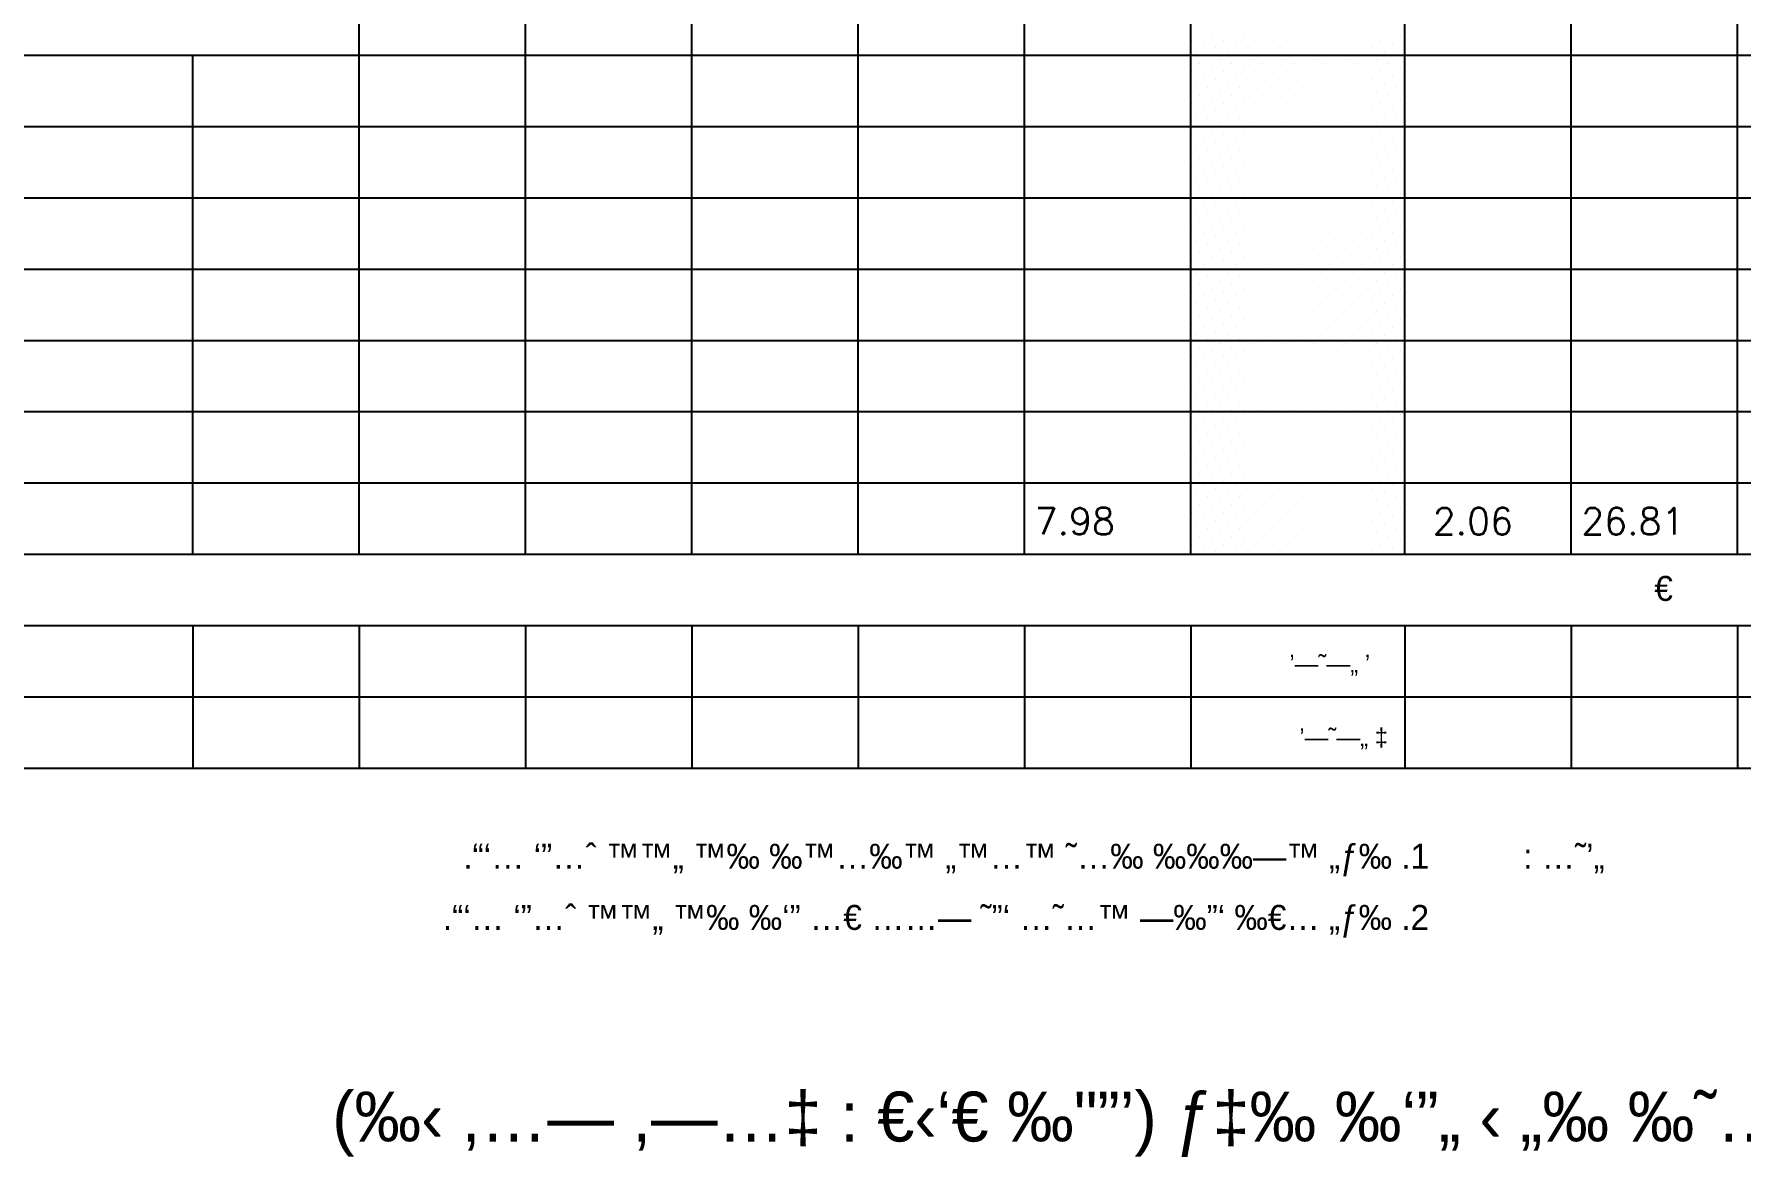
# Model space of a CAD drawing. Extents: x 148861 to 149208, y 169271 to 169495.
# Drawn here: x 149176.98 to 149185.35, y 169483.69 to 169489.2 of the extents above; entities that cross this region are included whole.
import ezdxf
from ezdxf.enums import TextEntityAlignment as Align

# ---------------------------------------------------------------- set-up
doc = ezdxf.new("R2010")
doc.units = 0
doc.header["$LTSCALE"] = 0.1
doc.header["$MEASUREMENT"] = 0
doc.linetypes.add('DASHED', pattern=[17.5, 12.5, -5])
doc.linetypes.add('DOT', pattern=[2, 0, -2])
doc.layers.get('0').update_dxf_attribs({"linetype": 'CONTINUOUS'})
doc.layers.add('TEXT', color=3, linetype='CONTINUOUS')
doc.layers.add('TOFIES-01', color=7, linetype='CONTINUOUS')
doc.styles.add('S', font='romans.shx')
doc.styles.add('TOFIES-01', font='heb.shx', dxfattribs={"height": 20})

# ---------------------------------------------------------------- blocks, each defined once
blk = doc.blocks.new('*X67')
at = {"color": 0}
for p, q in [((2015.25, 1299.31), (2015.25, 1299.31)), ((2018.57, 1298.2), (2018.57, 1298.2)), ((2020.78, 1300.41), (2020.78, 1300.41)), ((2024.09, 1299.31), (2024.09, 1299.31)), ((2027.41, 1298.2), (2027.41, 1298.2)), ((2029.62, 1300.41), (2029.62, 1300.41)), ((2032.93, 1299.31), (2032.93, 1299.31)), ((2036.25, 1298.2), (2036.25, 1298.2)), ((2038.46, 1300.41), (2038.46, 1300.41)), ((2041.77, 1299.31), (2041.77, 1299.31)), ((2045.09, 1298.2), (2045.09, 1298.2)), ((2047.3, 1300.41), (2047.3, 1300.41)), ((2050.61, 1299.31), (2050.61, 1299.31)), ((2053.92, 1298.2), (2053.92, 1298.2)), ((2056.13, 1300.41), (2056.13, 1300.41)), ((2059.45, 1299.31), (2059.45, 1299.31)), ((2062.76, 1298.2), (2062.76, 1298.2)), ((2064.97, 1300.41), (2064.97, 1300.41)), ((2068.29, 1299.31), (2068.29, 1299.31)), ((2071.6, 1298.2), (2071.6, 1298.2)), ((2073.81, 1300.41), (2073.81, 1300.41)), ((2016.36, 1295.99), (2016.36, 1295.99)), ((2017.46, 1292.68), (2017.46, 1292.68)), ((2019.67, 1294.89), (2019.67, 1294.89)), ((2021.88, 1297.1), (2021.88, 1297.1)), ((2022.99, 1293.78), (2022.99, 1293.78)), ((2025.2, 1295.99), (2025.2, 1295.99)), ((2026.3, 1292.68), (2026.3, 1292.68)), ((2028.51, 1294.89), (2028.51, 1294.89)), ((2030.72, 1297.1), (2030.72, 1297.1)), ((2031.83, 1293.78), (2031.83, 1293.78)), ((2034.04, 1295.99), (2034.04, 1295.99)), ((2035.14, 1292.68), (2035.14, 1292.68)), ((2037.35, 1294.89), (2037.35, 1294.89)), ((2039.56, 1297.1), (2039.56, 1297.1)), ((2040.67, 1293.78), (2040.67, 1293.78)), ((2042.88, 1295.99), (2042.88, 1295.99)), ((2043.98, 1292.68), (2043.98, 1292.68)), ((2046.19, 1294.89), (2046.19, 1294.89)), ((2048.4, 1297.1), (2048.4, 1297.1)), ((2049.5, 1293.78), (2049.5, 1293.78)), ((2051.71, 1295.99), (2051.71, 1295.99)), ((2052.82, 1292.68), (2052.82, 1292.68)), ((2055.03, 1294.89), (2055.03, 1294.89)), ((2057.24, 1297.1), (2057.24, 1297.1)), ((2058.34, 1293.78), (2058.34, 1293.78)), ((2060.55, 1295.99), (2060.55, 1295.99)), ((2061.66, 1292.68), (2061.66, 1292.68)), ((2063.87, 1294.89), (2063.87, 1294.89)), ((2066.08, 1297.1), (2066.08, 1297.1)), ((2067.18, 1293.78), (2067.18, 1293.78)), ((2069.39, 1295.99), (2069.39, 1295.99)), ((2070.5, 1292.68), (2070.5, 1292.68)), ((2072.71, 1294.89), (2072.71, 1294.89)), ((2074.92, 1297.1), (2074.92, 1297.1)), ((2015.25, 1290.47), (2015.25, 1290.47)), ((2018.57, 1289.37), (2018.57, 1289.37)), ((2020.78, 1291.57), (2020.78, 1291.57)), ((2021.88, 1288.26), (2021.88, 1288.26)), ((2024.09, 1290.47), (2024.09, 1290.47)), ((2027.41, 1289.37), (2027.41, 1289.37)), ((2029.62, 1291.57), (2029.62, 1291.57)), ((2030.72, 1288.26), (2030.72, 1288.26)), ((2032.93, 1290.47), (2032.93, 1290.47)), ((2036.25, 1289.37), (2036.25, 1289.37)), ((2038.46, 1291.57), (2038.46, 1291.57)), ((2039.56, 1288.26), (2039.56, 1288.26)), ((2041.77, 1290.47), (2041.77, 1290.47)), ((2045.09, 1289.37), (2045.09, 1289.37)), ((2047.3, 1291.57), (2047.3, 1291.57)), ((2048.4, 1288.26), (2048.4, 1288.26)), ((2050.61, 1290.47), (2050.61, 1290.47)), ((2053.92, 1289.37), (2053.92, 1289.37)), ((2056.13, 1291.57), (2056.13, 1291.57)), ((2057.24, 1288.26), (2057.24, 1288.26)), ((2059.45, 1290.47), (2059.45, 1290.47)), ((2062.76, 1289.37), (2062.76, 1289.37)), ((2064.97, 1291.57), (2064.97, 1291.57)), ((2066.08, 1288.26), (2066.08, 1288.26)), ((2068.29, 1290.47), (2068.29, 1290.47)), ((2071.6, 1289.37), (2071.6, 1289.37)), ((2073.81, 1291.57), (2073.81, 1291.57)), ((2074.92, 1288.26), (2074.92, 1288.26)), ((2016.36, 1287.16), (2016.36, 1287.16)), ((2017.46, 1283.84), (2017.46, 1283.84)), ((2019.67, 1286.05), (2019.67, 1286.05)), ((2022.99, 1284.95), (2022.99, 1284.95)), ((2025.2, 1287.16), (2025.2, 1287.16)), ((2026.3, 1283.84), (2026.3, 1283.84)), ((2028.51, 1286.05), (2028.51, 1286.05)), ((2031.83, 1284.95), (2031.83, 1284.95)), ((2034.04, 1287.16), (2034.04, 1287.16)), ((2035.14, 1283.84), (2035.14, 1283.84)), ((2037.35, 1286.05), (2037.35, 1286.05)), ((2040.67, 1284.95), (2040.67, 1284.95)), ((2042.88, 1287.16), (2042.88, 1287.16)), ((2043.98, 1283.84), (2043.98, 1283.84)), ((2046.19, 1286.05), (2046.19, 1286.05)), ((2049.5, 1284.95), (2049.5, 1284.95)), ((2051.71, 1287.16), (2051.71, 1287.16)), ((2052.82, 1283.84), (2052.82, 1283.84)), ((2055.03, 1286.05), (2055.03, 1286.05)), ((2058.34, 1284.95), (2058.34, 1284.95)), ((2060.55, 1287.16), (2060.55, 1287.16)), ((2061.66, 1283.84), (2061.66, 1283.84)), ((2063.87, 1286.05), (2063.87, 1286.05)), ((2067.18, 1284.95), (2067.18, 1284.95)), ((2069.39, 1287.16), (2069.39, 1287.16)), ((2070.5, 1283.84), (2070.5, 1283.84)), ((2072.71, 1286.05), (2072.71, 1286.05)), ((2015.25, 1281.63), (2015.25, 1281.63)), ((2016.36, 1278.32), (2016.36, 1278.32)), ((2018.57, 1280.53), (2018.57, 1280.53)), ((2020.78, 1282.74), (2020.78, 1282.74)), ((2021.88, 1279.42), (2021.88, 1279.42)), ((2024.09, 1281.63), (2024.09, 1281.63)), ((2025.2, 1278.32), (2025.2, 1278.32)), ((2027.41, 1280.53), (2027.41, 1280.53)), ((2029.62, 1282.74), (2029.62, 1282.74)), ((2030.72, 1279.42), (2030.72, 1279.42)), ((2032.93, 1281.63), (2032.93, 1281.63)), ((2034.04, 1278.32), (2034.04, 1278.32)), ((2036.25, 1280.53), (2036.25, 1280.53)), ((2038.46, 1282.74), (2038.46, 1282.74)), ((2039.56, 1279.42), (2039.56, 1279.42)), ((2041.77, 1281.63), (2041.77, 1281.63)), ((2042.88, 1278.32), (2042.88, 1278.32)), ((2045.09, 1280.53), (2045.09, 1280.53)), ((2047.3, 1282.74), (2047.3, 1282.74)), ((2048.4, 1279.42), (2048.4, 1279.42)), ((2050.61, 1281.63), (2050.61, 1281.63)), ((2051.71, 1278.32), (2051.71, 1278.32)), ((2053.92, 1280.53), (2053.92, 1280.53)), ((2056.13, 1282.74), (2056.13, 1282.74)), ((2057.24, 1279.42), (2057.24, 1279.42)), ((2059.45, 1281.63), (2059.45, 1281.63)), ((2060.55, 1278.32), (2060.55, 1278.32)), ((2062.76, 1280.53), (2062.76, 1280.53)), ((2064.97, 1282.74), (2064.97, 1282.74)), ((2066.08, 1279.42), (2066.08, 1279.42)), ((2068.29, 1281.63), (2068.29, 1281.63)), ((2069.39, 1278.32), (2069.39, 1278.32)), ((2071.6, 1280.53), (2071.6, 1280.53)), ((2073.81, 1282.74), (2073.81, 1282.74)), ((2074.92, 1279.42), (2074.92, 1279.42)), ((2017.46, 1275), (2017.46, 1275)), ((2019.67, 1277.21), (2019.67, 1277.21)), ((2020.78, 1273.9), (2020.78, 1273.9)), ((2022.99, 1276.11), (2022.99, 1276.11)), ((2026.3, 1275), (2026.3, 1275)), ((2028.51, 1277.21), (2028.51, 1277.21)), ((2029.62, 1273.9), (2029.62, 1273.9)), ((2031.83, 1276.11), (2031.83, 1276.11)), ((2035.14, 1275), (2035.14, 1275)), ((2037.35, 1277.21), (2037.35, 1277.21)), ((2038.46, 1273.9), (2038.46, 1273.9)), ((2040.67, 1276.11), (2040.67, 1276.11)), ((2043.98, 1275), (2043.98, 1275)), ((2046.19, 1277.21), (2046.19, 1277.21)), ((2047.3, 1273.9), (2047.3, 1273.9)), ((2049.5, 1276.11), (2049.5, 1276.11)), ((2052.82, 1275), (2052.82, 1275)), ((2055.03, 1277.21), (2055.03, 1277.21)), ((2056.13, 1273.9), (2056.13, 1273.9)), ((2058.34, 1276.11), (2058.34, 1276.11)), ((2061.66, 1275), (2061.66, 1275)), ((2063.87, 1277.21), (2063.87, 1277.21)), ((2064.97, 1273.9), (2064.97, 1273.9)), ((2067.18, 1276.11), (2067.18, 1276.11)), ((2070.5, 1275), (2070.5, 1275)), ((2072.71, 1277.21), (2072.71, 1277.21)), ((2073.81, 1273.9), (2073.81, 1273.9)), ((2015.25, 1272.79), (2015.25, 1272.79)), ((2016.36, 1269.48), (2016.36, 1269.48)), ((2018.57, 1271.69), (2018.57, 1271.69)), ((2021.88, 1270.58), (2021.88, 1270.58)), ((2024.09, 1272.79), (2024.09, 1272.79)), ((2025.2, 1269.48), (2025.2, 1269.48)), ((2027.41, 1271.69), (2027.41, 1271.69)), ((2030.72, 1270.58), (2030.72, 1270.58)), ((2032.93, 1272.79), (2032.93, 1272.79)), ((2034.04, 1269.48), (2034.04, 1269.48)), ((2036.25, 1271.69), (2036.25, 1271.69)), ((2039.56, 1270.58), (2039.56, 1270.58)), ((2041.77, 1272.79), (2041.77, 1272.79)), ((2042.88, 1269.48), (2042.88, 1269.48)), ((2045.09, 1271.69), (2045.09, 1271.69)), ((2048.4, 1270.58), (2048.4, 1270.58)), ((2050.61, 1272.79), (2050.61, 1272.79)), ((2051.71, 1269.48), (2051.71, 1269.48)), ((2053.92, 1271.69), (2053.92, 1271.69)), ((2057.24, 1270.58), (2057.24, 1270.58)), ((2059.45, 1272.79), (2059.45, 1272.79)), ((2060.55, 1269.48), (2060.55, 1269.48)), ((2062.76, 1271.69), (2062.76, 1271.69)), ((2066.08, 1270.58), (2066.08, 1270.58)), ((2068.29, 1272.79), (2068.29, 1272.79)), ((2069.39, 1269.48), (2069.39, 1269.48)), ((2071.6, 1271.69), (2071.6, 1271.69)), ((2074.92, 1270.58), (2074.92, 1270.58)), ((2015.25, 1263.95), (2015.25, 1263.95)), ((2017.46, 1266.16), (2017.46, 1266.16)), ((2019.67, 1268.37), (2019.67, 1268.37)), ((2020.78, 1265.06), (2020.78, 1265.06)), ((2022.99, 1267.27), (2022.99, 1267.27)), ((2024.09, 1263.95), (2024.09, 1263.95)), ((2026.3, 1266.16), (2026.3, 1266.16)), ((2028.51, 1268.37), (2028.51, 1268.37)), ((2029.62, 1265.06), (2029.62, 1265.06)), ((2031.83, 1267.27), (2031.83, 1267.27)), ((2032.93, 1263.95), (2032.93, 1263.95)), ((2035.14, 1266.16), (2035.14, 1266.16)), ((2037.35, 1268.37), (2037.35, 1268.37)), ((2038.46, 1265.06), (2038.46, 1265.06)), ((2040.67, 1267.27), (2040.67, 1267.27)), ((2041.77, 1263.95), (2041.77, 1263.95)), ((2043.98, 1266.16), (2043.98, 1266.16)), ((2046.19, 1268.37), (2046.19, 1268.37)), ((2047.3, 1265.06), (2047.3, 1265.06)), ((2049.5, 1267.27), (2049.5, 1267.27)), ((2050.61, 1263.95), (2050.61, 1263.95)), ((2052.82, 1266.16), (2052.82, 1266.16)), ((2055.03, 1268.37), (2055.03, 1268.37)), ((2056.13, 1265.06), (2056.13, 1265.06)), ((2058.34, 1267.27), (2058.34, 1267.27)), ((2059.45, 1263.95), (2059.45, 1263.95)), ((2061.66, 1266.16), (2061.66, 1266.16)), ((2063.87, 1268.37), (2063.87, 1268.37)), ((2064.97, 1265.06), (2064.97, 1265.06)), ((2067.18, 1267.27), (2067.18, 1267.27)), ((2068.29, 1263.95), (2068.29, 1263.95)), ((2070.5, 1266.16), (2070.5, 1266.16)), ((2072.71, 1268.37), (2072.71, 1268.37)), ((2073.81, 1265.06), (2073.81, 1265.06)), ((2016.36, 1260.64), (2016.36, 1260.64)), ((2018.57, 1262.85), (2018.57, 1262.85)), ((2019.67, 1259.53), (2019.67, 1259.53)), ((2021.88, 1261.74), (2021.88, 1261.74)), ((2025.2, 1260.64), (2025.2, 1260.64)), ((2027.41, 1262.85), (2027.41, 1262.85)), ((2028.51, 1259.53), (2028.51, 1259.53)), ((2030.72, 1261.74), (2030.72, 1261.74)), ((2034.04, 1260.64), (2034.04, 1260.64)), ((2036.25, 1262.85), (2036.25, 1262.85)), ((2037.35, 1259.53), (2037.35, 1259.53)), ((2039.56, 1261.74), (2039.56, 1261.74)), ((2042.88, 1260.64), (2042.88, 1260.64)), ((2045.09, 1262.85), (2045.09, 1262.85)), ((2046.19, 1259.53), (2046.19, 1259.53)), ((2048.4, 1261.74), (2048.4, 1261.74)), ((2051.71, 1260.64), (2051.71, 1260.64)), ((2053.92, 1262.85), (2053.92, 1262.85)), ((2055.03, 1259.53), (2055.03, 1259.53)), ((2057.24, 1261.74), (2057.24, 1261.74)), ((2060.55, 1260.64), (2060.55, 1260.64)), ((2062.76, 1262.85), (2062.76, 1262.85)), ((2063.87, 1259.53), (2063.87, 1259.53)), ((2066.08, 1261.74), (2066.08, 1261.74)), ((2069.39, 1260.64), (2069.39, 1260.64)), ((2071.6, 1262.85), (2071.6, 1262.85)), ((2072.71, 1259.53), (2072.71, 1259.53)), ((2074.92, 1261.74), (2074.92, 1261.74)), ((2015.25, 1255.11), (2015.25, 1255.11)), ((2017.46, 1257.32), (2017.46, 1257.32)), ((2020.78, 1256.22), (2020.78, 1256.22)), ((2022.99, 1258.43), (2022.99, 1258.43)), ((2024.09, 1255.11), (2024.09, 1255.11)), ((2026.3, 1257.32), (2026.3, 1257.32)), ((2029.62, 1256.22), (2029.62, 1256.22)), ((2031.83, 1258.43), (2031.83, 1258.43)), ((2032.93, 1255.11), (2032.93, 1255.11)), ((2035.14, 1257.32), (2035.14, 1257.32)), ((2038.46, 1256.22), (2038.46, 1256.22)), ((2040.67, 1258.43), (2040.67, 1258.43)), ((2041.77, 1255.11), (2041.77, 1255.11)), ((2043.98, 1257.32), (2043.98, 1257.32)), ((2047.3, 1256.22), (2047.3, 1256.22)), ((2049.5, 1258.43), (2049.5, 1258.43)), ((2050.61, 1255.11), (2050.61, 1255.11)), ((2052.82, 1257.32), (2052.82, 1257.32)), ((2056.13, 1256.22), (2056.13, 1256.22)), ((2058.34, 1258.43), (2058.34, 1258.43)), ((2059.45, 1255.11), (2059.45, 1255.11)), ((2061.66, 1257.32), (2061.66, 1257.32)), ((2064.97, 1256.22), (2064.97, 1256.22)), ((2067.18, 1258.43), (2067.18, 1258.43)), ((2068.29, 1255.11), (2068.29, 1255.11)), ((2070.5, 1257.32), (2070.5, 1257.32)), ((2073.81, 1256.22), (2073.81, 1256.22)), ((2016.36, 1251.8), (2016.36, 1251.8)), ((2018.57, 1254.01), (2018.57, 1254.01)), ((2019.67, 1250.7), (2019.67, 1250.7)), ((2021.88, 1252.9), (2021.88, 1252.9)), ((2022.99, 1249.59), (2022.99, 1249.59)), ((2025.2, 1251.8), (2025.2, 1251.8)), ((2027.41, 1254.01), (2027.41, 1254.01)), ((2028.51, 1250.7), (2028.51, 1250.7)), ((2030.72, 1252.9), (2030.72, 1252.9)), ((2031.83, 1249.59), (2031.83, 1249.59)), ((2034.04, 1251.8), (2034.04, 1251.8)), ((2036.25, 1254.01), (2036.25, 1254.01)), ((2037.35, 1250.7), (2037.35, 1250.7)), ((2039.56, 1252.9), (2039.56, 1252.9)), ((2040.67, 1249.59), (2040.67, 1249.59)), ((2042.88, 1251.8), (2042.88, 1251.8)), ((2045.09, 1254.01), (2045.09, 1254.01)), ((2046.19, 1250.7), (2046.19, 1250.7)), ((2048.4, 1252.9), (2048.4, 1252.9)), ((2049.5, 1249.59), (2049.5, 1249.59)), ((2051.71, 1251.8), (2051.71, 1251.8)), ((2053.92, 1254.01), (2053.92, 1254.01)), ((2055.03, 1250.7), (2055.03, 1250.7)), ((2057.24, 1252.9), (2057.24, 1252.9)), ((2058.34, 1249.59), (2058.34, 1249.59)), ((2060.55, 1251.8), (2060.55, 1251.8)), ((2062.76, 1254.01), (2062.76, 1254.01)), ((2063.87, 1250.7), (2063.87, 1250.7)), ((2066.08, 1252.9), (2066.08, 1252.9)), ((2067.18, 1249.59), (2067.18, 1249.59)), ((2069.39, 1251.8), (2069.39, 1251.8)), ((2071.6, 1254.01), (2071.6, 1254.01)), ((2072.71, 1250.7), (2072.71, 1250.7)), ((2074.92, 1252.9), (2074.92, 1252.9)), ((2015.25, 1246.28), (2015.25, 1246.28)), ((2017.46, 1248.49), (2017.46, 1248.49)), ((2018.57, 1245.17), (2018.57, 1245.17)), ((2020.78, 1247.38), (2020.78, 1247.38)), ((2024.09, 1246.28), (2024.09, 1246.28)), ((2026.3, 1248.49), (2026.3, 1248.49)), ((2027.41, 1245.17), (2027.41, 1245.17)), ((2029.62, 1247.38), (2029.62, 1247.38)), ((2032.93, 1246.28), (2032.93, 1246.28)), ((2035.14, 1248.49), (2035.14, 1248.49)), ((2036.25, 1245.17), (2036.25, 1245.17)), ((2038.46, 1247.38), (2038.46, 1247.38)), ((2041.77, 1246.28), (2041.77, 1246.28)), ((2043.98, 1248.49), (2043.98, 1248.49)), ((2045.09, 1245.17), (2045.09, 1245.17)), ((2047.3, 1247.38), (2047.3, 1247.38)), ((2050.61, 1246.28), (2050.61, 1246.28)), ((2052.82, 1248.49), (2052.82, 1248.49)), ((2053.92, 1245.17), (2053.92, 1245.17)), ((2056.13, 1247.38), (2056.13, 1247.38)), ((2059.45, 1246.28), (2059.45, 1246.28)), ((2061.66, 1248.49), (2061.66, 1248.49)), ((2062.76, 1245.17), (2062.76, 1245.17)), ((2064.97, 1247.38), (2064.97, 1247.38)), ((2068.29, 1246.28), (2068.29, 1246.28)), ((2070.5, 1248.49), (2070.5, 1248.49)), ((2071.6, 1245.17), (2071.6, 1245.17)), ((2073.81, 1247.38), (2073.81, 1247.38)), ((2016.36, 1242.96), (2016.36, 1242.96)), ((2019.67, 1241.86), (2019.67, 1241.86)), ((2021.88, 1244.07), (2021.88, 1244.07)), ((2022.99, 1240.75), (2022.99, 1240.75)), ((2025.2, 1242.96), (2025.2, 1242.96)), ((2028.51, 1241.86), (2028.51, 1241.86)), ((2030.72, 1244.07), (2030.72, 1244.07)), ((2031.83, 1240.75), (2031.83, 1240.75)), ((2034.04, 1242.96), (2034.04, 1242.96)), ((2037.35, 1241.86), (2037.35, 1241.86)), ((2039.56, 1244.07), (2039.56, 1244.07)), ((2040.67, 1240.75), (2040.67, 1240.75)), ((2042.88, 1242.96), (2042.88, 1242.96)), ((2046.19, 1241.86), (2046.19, 1241.86)), ((2048.4, 1244.07), (2048.4, 1244.07)), ((2049.5, 1240.75), (2049.5, 1240.75)), ((2051.71, 1242.96), (2051.71, 1242.96)), ((2055.03, 1241.86), (2055.03, 1241.86)), ((2057.24, 1244.07), (2057.24, 1244.07)), ((2058.34, 1240.75), (2058.34, 1240.75)), ((2060.55, 1242.96), (2060.55, 1242.96)), ((2063.87, 1241.86), (2063.87, 1241.86)), ((2066.08, 1244.07), (2066.08, 1244.07)), ((2067.18, 1240.75), (2067.18, 1240.75)), ((2069.39, 1242.96), (2069.39, 1242.96)), ((2072.71, 1241.86), (2072.71, 1241.86)), ((2074.92, 1244.07), (2074.92, 1244.07)), ((2015.25, 1237.44), (2015.25, 1237.44)), ((2017.46, 1239.65), (2017.46, 1239.65)), ((2018.57, 1236.33), (2018.57, 1236.33)), ((2020.78, 1238.54), (2020.78, 1238.54)), ((2021.88, 1235.23), (2021.88, 1235.23)), ((2024.09, 1237.44), (2024.09, 1237.44)), ((2026.3, 1239.65), (2026.3, 1239.65)), ((2027.41, 1236.33), (2027.41, 1236.33)), ((2029.62, 1238.54), (2029.62, 1238.54)), ((2030.72, 1235.23), (2030.72, 1235.23)), ((2032.93, 1237.44), (2032.93, 1237.44)), ((2035.14, 1239.65), (2035.14, 1239.65)), ((2036.25, 1236.33), (2036.25, 1236.33)), ((2038.46, 1238.54), (2038.46, 1238.54)), ((2039.56, 1235.23), (2039.56, 1235.23)), ((2041.77, 1237.44), (2041.77, 1237.44)), ((2043.98, 1239.65), (2043.98, 1239.65)), ((2045.09, 1236.33), (2045.09, 1236.33)), ((2047.3, 1238.54), (2047.3, 1238.54)), ((2048.4, 1235.23), (2048.4, 1235.23)), ((2050.61, 1237.44), (2050.61, 1237.44)), ((2052.82, 1239.65), (2052.82, 1239.65)), ((2053.92, 1236.33), (2053.92, 1236.33)), ((2056.13, 1238.54), (2056.13, 1238.54)), ((2057.24, 1235.23), (2057.24, 1235.23)), ((2059.45, 1237.44), (2059.45, 1237.44)), ((2061.66, 1239.65), (2061.66, 1239.65)), ((2062.76, 1236.33), (2062.76, 1236.33)), ((2064.97, 1238.54), (2064.97, 1238.54)), ((2066.08, 1235.23), (2066.08, 1235.23)), ((2068.29, 1237.44), (2068.29, 1237.44)), ((2070.5, 1239.65), (2070.5, 1239.65)), ((2071.6, 1236.33), (2071.6, 1236.33)), ((2073.81, 1238.54), (2073.81, 1238.54)), ((2074.92, 1235.23), (2074.92, 1235.23)), ((2016.36, 1234.12), (2016.36, 1234.12)), ((2017.46, 1230.81), (2017.46, 1230.81)), ((2019.67, 1233.02), (2019.67, 1233.02)), ((2022.99, 1231.91), (2022.99, 1231.91)), ((2025.2, 1234.12), (2025.2, 1234.12)), ((2026.3, 1230.81), (2026.3, 1230.81)), ((2028.51, 1233.02), (2028.51, 1233.02)), ((2031.83, 1231.91), (2031.83, 1231.91)), ((2034.04, 1234.12), (2034.04, 1234.12)), ((2035.14, 1230.81), (2035.14, 1230.81)), ((2037.35, 1233.02), (2037.35, 1233.02)), ((2040.67, 1231.91), (2040.67, 1231.91)), ((2042.88, 1234.12), (2042.88, 1234.12)), ((2043.98, 1230.81), (2043.98, 1230.81)), ((2046.19, 1233.02), (2046.19, 1233.02)), ((2049.5, 1231.91), (2049.5, 1231.91)), ((2051.71, 1234.12), (2051.71, 1234.12)), ((2052.82, 1230.81), (2052.82, 1230.81)), ((2055.03, 1233.02), (2055.03, 1233.02)), ((2058.34, 1231.91), (2058.34, 1231.91)), ((2060.55, 1234.12), (2060.55, 1234.12)), ((2061.66, 1230.81), (2061.66, 1230.81)), ((2063.87, 1233.02), (2063.87, 1233.02)), ((2067.18, 1231.91), (2067.18, 1231.91)), ((2069.39, 1234.12), (2069.39, 1234.12)), ((2070.5, 1230.81), (2070.5, 1230.81)), ((2072.71, 1233.02), (2072.71, 1233.02)), ((2015.25, 1228.6), (2015.25, 1228.6)), ((2018.57, 1227.49), (2018.57, 1227.49)), ((2020.78, 1229.7), (2020.78, 1229.7)), ((2021.88, 1226.39), (2021.88, 1226.39)), ((2024.09, 1228.6), (2024.09, 1228.6)), ((2027.41, 1227.49), (2027.41, 1227.49)), ((2029.62, 1229.7), (2029.62, 1229.7)), ((2030.72, 1226.39), (2030.72, 1226.39)), ((2032.93, 1228.6), (2032.93, 1228.6)), ((2036.25, 1227.49), (2036.25, 1227.49)), ((2038.46, 1229.7), (2038.46, 1229.7)), ((2039.56, 1226.39), (2039.56, 1226.39)), ((2041.77, 1228.6), (2041.77, 1228.6)), ((2045.09, 1227.49), (2045.09, 1227.49)), ((2047.3, 1229.7), (2047.3, 1229.7)), ((2048.4, 1226.39), (2048.4, 1226.39)), ((2050.61, 1228.6), (2050.61, 1228.6)), ((2053.92, 1227.49), (2053.92, 1227.49)), ((2056.13, 1229.7), (2056.13, 1229.7)), ((2057.24, 1226.39), (2057.24, 1226.39)), ((2059.45, 1228.6), (2059.45, 1228.6)), ((2062.76, 1227.49), (2062.76, 1227.49)), ((2064.97, 1229.7), (2064.97, 1229.7)), ((2066.08, 1226.39), (2066.08, 1226.39)), ((2068.29, 1228.6), (2068.29, 1228.6)), ((2071.6, 1227.49), (2071.6, 1227.49)), ((2073.81, 1229.7), (2073.81, 1229.7)), ((2074.92, 1226.39), (2074.92, 1226.39)), ((2016.36, 1225.28), (2016.36, 1225.28)), ((2017.46, 1221.97), (2017.46, 1221.97)), ((2019.67, 1224.18), (2019.67, 1224.18)), ((2020.78, 1220.86), (2020.78, 1220.86)), ((2022.99, 1223.07), (2022.99, 1223.07)), ((2025.2, 1225.28), (2025.2, 1225.28)), ((2026.3, 1221.97), (2026.3, 1221.97)), ((2028.51, 1224.18), (2028.51, 1224.18)), ((2029.62, 1220.86), (2029.62, 1220.86)), ((2031.83, 1223.07), (2031.83, 1223.07)), ((2034.04, 1225.28), (2034.04, 1225.28)), ((2035.14, 1221.97), (2035.14, 1221.97)), ((2037.35, 1224.18), (2037.35, 1224.18)), ((2038.46, 1220.86), (2038.46, 1220.86)), ((2040.67, 1223.07), (2040.67, 1223.07)), ((2042.88, 1225.28), (2042.88, 1225.28)), ((2043.98, 1221.97), (2043.98, 1221.97)), ((2046.19, 1224.18), (2046.19, 1224.18)), ((2047.3, 1220.86), (2047.3, 1220.86)), ((2049.5, 1223.07), (2049.5, 1223.07)), ((2051.71, 1225.28), (2051.71, 1225.28)), ((2052.82, 1221.97), (2052.82, 1221.97)), ((2055.03, 1224.18), (2055.03, 1224.18)), ((2056.13, 1220.86), (2056.13, 1220.86)), ((2058.34, 1223.07), (2058.34, 1223.07)), ((2060.55, 1225.28), (2060.55, 1225.28)), ((2061.66, 1221.97), (2061.66, 1221.97)), ((2063.87, 1224.18), (2063.87, 1224.18)), ((2064.97, 1220.86), (2064.97, 1220.86)), ((2067.18, 1223.07), (2067.18, 1223.07)), ((2069.39, 1225.28), (2069.39, 1225.28)), ((2070.5, 1221.97), (2070.5, 1221.97)), ((2072.71, 1224.18), (2072.71, 1224.18)), ((2073.81, 1220.86), (2073.81, 1220.86)), ((2015.25, 1219.76), (2015.25, 1219.76)), ((2016.36, 1216.44), (2016.36, 1216.44)), ((2018.57, 1218.65), (2018.57, 1218.65)), ((2021.88, 1217.55), (2021.88, 1217.55)), ((2024.09, 1219.76), (2024.09, 1219.76)), ((2025.2, 1216.44), (2025.2, 1216.44)), ((2027.41, 1218.65), (2027.41, 1218.65)), ((2030.72, 1217.55), (2030.72, 1217.55)), ((2032.93, 1219.76), (2032.93, 1219.76)), ((2034.04, 1216.44), (2034.04, 1216.44)), ((2036.25, 1218.65), (2036.25, 1218.65)), ((2039.56, 1217.55), (2039.56, 1217.55)), ((2041.77, 1219.76), (2041.77, 1219.76)), ((2042.88, 1216.44), (2042.88, 1216.44)), ((2045.09, 1218.65), (2045.09, 1218.65)), ((2048.4, 1217.55), (2048.4, 1217.55)), ((2050.61, 1219.76), (2050.61, 1219.76)), ((2051.71, 1216.44), (2051.71, 1216.44)), ((2053.92, 1218.65), (2053.92, 1218.65)), ((2057.24, 1217.55), (2057.24, 1217.55)), ((2059.45, 1219.76), (2059.45, 1219.76)), ((2060.55, 1216.44), (2060.55, 1216.44)), ((2062.76, 1218.65), (2062.76, 1218.65)), ((2066.08, 1217.55), (2066.08, 1217.55)), ((2068.29, 1219.76), (2068.29, 1219.76)), ((2069.39, 1216.44), (2069.39, 1216.44)), ((2071.6, 1218.65), (2071.6, 1218.65)), ((2074.92, 1217.55), (2074.92, 1217.55)), ((2017.46, 1213.13), (2017.46, 1213.13)), ((2019.67, 1215.34), (2019.67, 1215.34)), ((2020.78, 1212.03), (2020.78, 1212.03)), ((2022.99, 1214.23), (2022.99, 1214.23)), ((2026.3, 1213.13), (2026.3, 1213.13)), ((2028.51, 1215.34), (2028.51, 1215.34)), ((2029.62, 1212.03), (2029.62, 1212.03)), ((2031.83, 1214.23), (2031.83, 1214.23)), ((2035.14, 1213.13), (2035.14, 1213.13)), ((2037.35, 1215.34), (2037.35, 1215.34)), ((2038.46, 1212.03), (2038.46, 1212.03)), ((2040.67, 1214.23), (2040.67, 1214.23)), ((2043.98, 1213.13), (2043.98, 1213.13)), ((2046.19, 1215.34), (2046.19, 1215.34)), ((2047.3, 1212.03), (2047.3, 1212.03)), ((2049.5, 1214.23), (2049.5, 1214.23)), ((2052.82, 1213.13), (2052.82, 1213.13)), ((2055.03, 1215.34), (2055.03, 1215.34)), ((2056.13, 1212.03), (2056.13, 1212.03)), ((2058.34, 1214.23), (2058.34, 1214.23)), ((2061.66, 1213.13), (2061.66, 1213.13)), ((2063.87, 1215.34), (2063.87, 1215.34)), ((2064.97, 1212.03), (2064.97, 1212.03)), ((2067.18, 1214.23), (2067.18, 1214.23)), ((2070.5, 1213.13), (2070.5, 1213.13)), ((2072.71, 1215.34), (2072.71, 1215.34)), ((2073.81, 1212.03), (2073.81, 1212.03)), ((2015.25, 1210.92), (2015.25, 1210.92)), ((2016.36, 1207.61), (2016.36, 1207.61)), ((2018.57, 1209.82), (2018.57, 1209.82)), ((2019.67, 1206.5), (2019.67, 1206.5)), ((2021.88, 1208.71), (2021.88, 1208.71)), ((2024.09, 1210.92), (2024.09, 1210.92)), ((2025.2, 1207.61), (2025.2, 1207.61)), ((2027.41, 1209.82), (2027.41, 1209.82)), ((2028.51, 1206.5), (2028.51, 1206.5)), ((2030.72, 1208.71), (2030.72, 1208.71)), ((2032.93, 1210.92), (2032.93, 1210.92)), ((2034.04, 1207.61), (2034.04, 1207.61)), ((2036.25, 1209.82), (2036.25, 1209.82)), ((2037.35, 1206.5), (2037.35, 1206.5)), ((2039.56, 1208.71), (2039.56, 1208.71)), ((2041.77, 1210.92), (2041.77, 1210.92)), ((2042.88, 1207.61), (2042.88, 1207.61)), ((2045.09, 1209.82), (2045.09, 1209.82)), ((2046.19, 1206.5), (2046.19, 1206.5)), ((2048.4, 1208.71), (2048.4, 1208.71)), ((2050.61, 1210.92), (2050.61, 1210.92)), ((2051.71, 1207.61), (2051.71, 1207.61)), ((2053.92, 1209.82), (2053.92, 1209.82)), ((2055.03, 1206.5), (2055.03, 1206.5)), ((2057.24, 1208.71), (2057.24, 1208.71)), ((2059.45, 1210.92), (2059.45, 1210.92)), ((2060.55, 1207.61), (2060.55, 1207.61)), ((2062.76, 1209.82), (2062.76, 1209.82)), ((2063.87, 1206.5), (2063.87, 1206.5)), ((2066.08, 1208.71), (2066.08, 1208.71)), ((2068.29, 1210.92), (2068.29, 1210.92)), ((2069.39, 1207.61), (2069.39, 1207.61)), ((2071.6, 1209.82), (2071.6, 1209.82)), ((2072.71, 1206.5), (2072.71, 1206.5)), ((2074.92, 1208.71), (2074.92, 1208.71)), ((2015.25, 1202.08), (2015.25, 1202.08)), ((2017.46, 1204.29), (2017.46, 1204.29)), ((2020.78, 1203.19), (2020.78, 1203.19)), ((2022.99, 1205.4), (2022.99, 1205.4)), ((2024.09, 1202.08), (2024.09, 1202.08)), ((2026.3, 1204.29), (2026.3, 1204.29)), ((2029.62, 1203.19), (2029.62, 1203.19)), ((2031.83, 1205.4), (2031.83, 1205.4)), ((2032.93, 1202.08), (2032.93, 1202.08)), ((2035.14, 1204.29), (2035.14, 1204.29)), ((2038.46, 1203.19), (2038.46, 1203.19)), ((2040.67, 1205.4), (2040.67, 1205.4)), ((2041.77, 1202.08), (2041.77, 1202.08)), ((2043.98, 1204.29), (2043.98, 1204.29)), ((2047.3, 1203.19), (2047.3, 1203.19)), ((2049.5, 1205.4), (2049.5, 1205.4)), ((2050.61, 1202.08), (2050.61, 1202.08)), ((2052.82, 1204.29), (2052.82, 1204.29)), ((2056.13, 1203.19), (2056.13, 1203.19)), ((2058.34, 1205.4), (2058.34, 1205.4)), ((2059.45, 1202.08), (2059.45, 1202.08)), ((2061.66, 1204.29), (2061.66, 1204.29)), ((2064.97, 1203.19), (2064.97, 1203.19)), ((2067.18, 1205.4), (2067.18, 1205.4)), ((2068.29, 1202.08), (2068.29, 1202.08)), ((2070.5, 1204.29), (2070.5, 1204.29)), ((2073.81, 1203.19), (2073.81, 1203.19)), ((2016.36, 1198.77), (2016.36, 1198.77)), ((2018.57, 1200.98), (2018.57, 1200.98)), ((2019.67, 1197.66), (2019.67, 1197.66)), ((2021.88, 1199.87), (2021.88, 1199.87)), ((2025.2, 1198.77), (2025.2, 1198.77)), ((2027.41, 1200.98), (2027.41, 1200.98)), ((2028.51, 1197.66), (2028.51, 1197.66)), ((2030.72, 1199.87), (2030.72, 1199.87)), ((2034.04, 1198.77), (2034.04, 1198.77)), ((2036.25, 1200.98), (2036.25, 1200.98)), ((2037.35, 1197.66), (2037.35, 1197.66)), ((2039.56, 1199.87), (2039.56, 1199.87)), ((2042.88, 1198.77), (2042.88, 1198.77)), ((2045.09, 1200.98), (2045.09, 1200.98)), ((2046.19, 1197.66), (2046.19, 1197.66)), ((2048.4, 1199.87), (2048.4, 1199.87)), ((2051.71, 1198.77), (2051.71, 1198.77)), ((2053.92, 1200.98), (2053.92, 1200.98)), ((2055.03, 1197.66), (2055.03, 1197.66)), ((2057.24, 1199.87), (2057.24, 1199.87)), ((2060.55, 1198.77), (2060.55, 1198.77)), ((2062.76, 1200.98), (2062.76, 1200.98)), ((2063.87, 1197.66), (2063.87, 1197.66)), ((2066.08, 1199.87), (2066.08, 1199.87)), ((2069.39, 1198.77), (2069.39, 1198.77)), ((2071.6, 1200.98), (2071.6, 1200.98)), ((2072.71, 1197.66), (2072.71, 1197.66)), ((2074.92, 1199.87), (2074.92, 1199.87)), ((2015.25, 1193.24), (2015.25, 1193.24)), ((2017.46, 1195.45), (2017.46, 1195.45)), ((2018.57, 1192.14), (2018.57, 1192.14)), ((2020.78, 1194.35), (2020.78, 1194.35)), ((2022.99, 1196.56), (2022.99, 1196.56)), ((2024.09, 1193.24), (2024.09, 1193.24)), ((2026.3, 1195.45), (2026.3, 1195.45)), ((2027.41, 1192.14), (2027.41, 1192.14)), ((2029.62, 1194.35), (2029.62, 1194.35)), ((2031.83, 1196.56), (2031.83, 1196.56)), ((2032.93, 1193.24), (2032.93, 1193.24)), ((2035.14, 1195.45), (2035.14, 1195.45)), ((2036.25, 1192.14), (2036.25, 1192.14)), ((2038.46, 1194.35), (2038.46, 1194.35)), ((2040.67, 1196.56), (2040.67, 1196.56)), ((2041.77, 1193.24), (2041.77, 1193.24)), ((2043.98, 1195.45), (2043.98, 1195.45)), ((2045.09, 1192.14), (2045.09, 1192.14)), ((2047.3, 1194.35), (2047.3, 1194.35)), ((2049.5, 1196.56), (2049.5, 1196.56)), ((2050.61, 1193.24), (2050.61, 1193.24)), ((2052.82, 1195.45), (2052.82, 1195.45)), ((2053.92, 1192.14), (2053.92, 1192.14)), ((2056.13, 1194.35), (2056.13, 1194.35)), ((2058.34, 1196.56), (2058.34, 1196.56)), ((2059.45, 1193.24), (2059.45, 1193.24)), ((2061.66, 1195.45), (2061.66, 1195.45)), ((2062.76, 1192.14), (2062.76, 1192.14)), ((2064.97, 1194.35), (2064.97, 1194.35)), ((2067.18, 1196.56), (2067.18, 1196.56)), ((2068.29, 1193.24), (2068.29, 1193.24)), ((2070.5, 1195.45), (2070.5, 1195.45)), ((2071.6, 1192.14), (2071.6, 1192.14)), ((2073.81, 1194.35), (2073.81, 1194.35)), ((2016.36, 1189.93), (2016.36, 1189.93)), ((2019.67, 1188.82), (2019.67, 1188.82)), ((2021.88, 1191.03), (2021.88, 1191.03)), ((2022.99, 1187.72), (2022.99, 1187.72)), ((2025.2, 1189.93), (2025.2, 1189.93)), ((2028.51, 1188.82), (2028.51, 1188.82)), ((2030.72, 1191.03), (2030.72, 1191.03)), ((2031.83, 1187.72), (2031.83, 1187.72)), ((2034.04, 1189.93), (2034.04, 1189.93)), ((2037.35, 1188.82), (2037.35, 1188.82)), ((2039.56, 1191.03), (2039.56, 1191.03)), ((2040.67, 1187.72), (2040.67, 1187.72)), ((2042.88, 1189.93), (2042.88, 1189.93)), ((2046.19, 1188.82), (2046.19, 1188.82)), ((2048.4, 1191.03), (2048.4, 1191.03)), ((2049.5, 1187.72), (2049.5, 1187.72)), ((2051.71, 1189.93), (2051.71, 1189.93)), ((2055.03, 1188.82), (2055.03, 1188.82)), ((2057.24, 1191.03), (2057.24, 1191.03)), ((2058.34, 1187.72), (2058.34, 1187.72)), ((2060.55, 1189.93), (2060.55, 1189.93)), ((2063.87, 1188.82), (2063.87, 1188.82)), ((2066.08, 1191.03), (2066.08, 1191.03)), ((2067.18, 1187.72), (2067.18, 1187.72)), ((2069.39, 1189.93), (2069.39, 1189.93)), ((2072.71, 1188.82), (2072.71, 1188.82)), ((2074.92, 1191.03), (2074.92, 1191.03)), ((2015.25, 1184.4), (2015.25, 1184.4)), ((2017.46, 1186.61), (2017.46, 1186.61)), ((2018.57, 1183.3), (2018.57, 1183.3)), ((2020.78, 1185.51), (2020.78, 1185.51)), ((2024.09, 1184.4), (2024.09, 1184.4)), ((2026.3, 1186.61), (2026.3, 1186.61)), ((2027.41, 1183.3), (2027.41, 1183.3)), ((2029.62, 1185.51), (2029.62, 1185.51)), ((2032.93, 1184.4), (2032.93, 1184.4)), ((2035.14, 1186.61), (2035.14, 1186.61)), ((2036.25, 1183.3), (2036.25, 1183.3)), ((2038.46, 1185.51), (2038.46, 1185.51)), ((2041.77, 1184.4), (2041.77, 1184.4)), ((2043.98, 1186.61), (2043.98, 1186.61)), ((2045.09, 1183.3), (2045.09, 1183.3)), ((2047.3, 1185.51), (2047.3, 1185.51)), ((2050.61, 1184.4), (2050.61, 1184.4)), ((2052.82, 1186.61), (2052.82, 1186.61)), ((2053.92, 1183.3), (2053.92, 1183.3)), ((2056.13, 1185.51), (2056.13, 1185.51)), ((2059.45, 1184.4), (2059.45, 1184.4)), ((2061.66, 1186.61), (2061.66, 1186.61)), ((2062.76, 1183.3), (2062.76, 1183.3)), ((2064.97, 1185.51), (2064.97, 1185.51)), ((2068.29, 1184.4), (2068.29, 1184.4)), ((2070.5, 1186.61), (2070.5, 1186.61)), ((2071.6, 1183.3), (2071.6, 1183.3)), ((2073.81, 1185.51), (2073.81, 1185.51)), ((2016.36, 1181.09), (2016.36, 1181.09)), ((2017.46, 1177.77), (2017.46, 1177.77)), ((2019.67, 1179.98), (2019.67, 1179.98)), ((2021.88, 1182.19), (2021.88, 1182.19)), ((2022.99, 1178.88), (2022.99, 1178.88)), ((2025.2, 1181.09), (2025.2, 1181.09)), ((2026.3, 1177.77), (2026.3, 1177.77)), ((2028.51, 1179.98), (2028.51, 1179.98)), ((2030.72, 1182.19), (2030.72, 1182.19)), ((2031.83, 1178.88), (2031.83, 1178.88)), ((2034.04, 1181.09), (2034.04, 1181.09)), ((2035.14, 1177.77), (2035.14, 1177.77)), ((2037.35, 1179.98), (2037.35, 1179.98)), ((2039.56, 1182.19), (2039.56, 1182.19)), ((2040.67, 1178.88), (2040.67, 1178.88)), ((2042.88, 1181.09), (2042.88, 1181.09)), ((2043.98, 1177.77), (2043.98, 1177.77)), ((2046.19, 1179.98), (2046.19, 1179.98)), ((2048.4, 1182.19), (2048.4, 1182.19)), ((2049.5, 1178.88), (2049.5, 1178.88)), ((2051.71, 1181.09), (2051.71, 1181.09)), ((2052.82, 1177.77), (2052.82, 1177.77)), ((2055.03, 1179.98), (2055.03, 1179.98)), ((2057.24, 1182.19), (2057.24, 1182.19)), ((2058.34, 1178.88), (2058.34, 1178.88)), ((2060.55, 1181.09), (2060.55, 1181.09)), ((2061.66, 1177.77), (2061.66, 1177.77)), ((2063.87, 1179.98), (2063.87, 1179.98)), ((2066.08, 1182.19), (2066.08, 1182.19)), ((2067.18, 1178.88), (2067.18, 1178.88)), ((2069.39, 1181.09), (2069.39, 1181.09)), ((2070.5, 1177.77), (2070.5, 1177.77)), ((2072.71, 1179.98), (2072.71, 1179.98)), ((2074.92, 1182.19), (2074.92, 1182.19)), ((2015.25, 1175.57), (2015.25, 1175.57)), ((2018.57, 1174.46), (2018.57, 1174.46)), ((2020.78, 1176.67), (2020.78, 1176.67)), ((2021.88, 1173.36), (2021.88, 1173.36)), ((2024.09, 1175.57), (2024.09, 1175.57)), ((2027.41, 1174.46), (2027.41, 1174.46)), ((2029.62, 1176.67), (2029.62, 1176.67)), ((2030.72, 1173.36), (2030.72, 1173.36)), ((2032.93, 1175.57), (2032.93, 1175.57)), ((2036.25, 1174.46), (2036.25, 1174.46)), ((2038.46, 1176.67), (2038.46, 1176.67)), ((2039.56, 1173.36), (2039.56, 1173.36)), ((2041.77, 1175.57), (2041.77, 1175.57)), ((2045.09, 1174.46), (2045.09, 1174.46)), ((2047.3, 1176.67), (2047.3, 1176.67)), ((2048.4, 1173.36), (2048.4, 1173.36)), ((2050.61, 1175.57), (2050.61, 1175.57)), ((2053.92, 1174.46), (2053.92, 1174.46)), ((2056.13, 1176.67), (2056.13, 1176.67)), ((2057.24, 1173.36), (2057.24, 1173.36)), ((2059.45, 1175.57), (2059.45, 1175.57)), ((2062.76, 1174.46), (2062.76, 1174.46)), ((2064.97, 1176.67), (2064.97, 1176.67)), ((2066.08, 1173.36), (2066.08, 1173.36)), ((2068.29, 1175.57), (2068.29, 1175.57)), ((2071.6, 1174.46), (2071.6, 1174.46)), ((2073.81, 1176.67), (2073.81, 1176.67)), ((2074.92, 1173.36), (2074.92, 1173.36)), ((2016.36, 1172.25), (2016.36, 1172.25)), ((2017.46, 1168.94), (2017.46, 1168.94)), ((2019.67, 1171.15), (2019.67, 1171.15)), ((2022.99, 1170.04), (2022.99, 1170.04)), ((2025.2, 1172.25), (2025.2, 1172.25)), ((2026.3, 1168.94), (2026.3, 1168.94)), ((2028.51, 1171.15), (2028.51, 1171.15)), ((2031.83, 1170.04), (2031.83, 1170.04)), ((2034.04, 1172.25), (2034.04, 1172.25)), ((2035.14, 1168.94), (2035.14, 1168.94)), ((2037.35, 1171.15), (2037.35, 1171.15)), ((2040.67, 1170.04), (2040.67, 1170.04)), ((2042.88, 1172.25), (2042.88, 1172.25)), ((2043.98, 1168.94), (2043.98, 1168.94)), ((2046.19, 1171.15), (2046.19, 1171.15)), ((2049.5, 1170.04), (2049.5, 1170.04)), ((2051.71, 1172.25), (2051.71, 1172.25)), ((2052.82, 1168.94), (2052.82, 1168.94)), ((2055.03, 1171.15), (2055.03, 1171.15)), ((2058.34, 1170.04), (2058.34, 1170.04)), ((2060.55, 1172.25), (2060.55, 1172.25)), ((2061.66, 1168.94), (2061.66, 1168.94)), ((2063.87, 1171.15), (2063.87, 1171.15)), ((2067.18, 1170.04), (2067.18, 1170.04)), ((2069.39, 1172.25), (2069.39, 1172.25)), ((2070.5, 1168.94), (2070.5, 1168.94)), ((2072.71, 1171.15), (2072.71, 1171.15)), ((2015.25, 1166.73), (2015.25, 1166.73)), ((2016.36, 1163.41), (2016.36, 1163.41)), ((2018.57, 1165.62), (2018.57, 1165.62)), ((2020.78, 1167.83), (2020.78, 1167.83)), ((2021.88, 1164.52), (2021.88, 1164.52)), ((2024.09, 1166.73), (2024.09, 1166.73)), ((2025.2, 1163.41), (2025.2, 1163.41)), ((2027.41, 1165.62), (2027.41, 1165.62)), ((2029.62, 1167.83), (2029.62, 1167.83)), ((2030.72, 1164.52), (2030.72, 1164.52)), ((2032.93, 1166.73), (2032.93, 1166.73)), ((2034.04, 1163.41), (2034.04, 1163.41)), ((2036.25, 1165.62), (2036.25, 1165.62)), ((2038.46, 1167.83), (2038.46, 1167.83)), ((2039.56, 1164.52), (2039.56, 1164.52)), ((2041.77, 1166.73), (2041.77, 1166.73)), ((2042.88, 1163.41), (2042.88, 1163.41)), ((2045.09, 1165.62), (2045.09, 1165.62)), ((2047.3, 1167.83), (2047.3, 1167.83)), ((2048.4, 1164.52), (2048.4, 1164.52)), ((2050.61, 1166.73), (2050.61, 1166.73)), ((2051.71, 1163.41), (2051.71, 1163.41)), ((2053.92, 1165.62), (2053.92, 1165.62)), ((2056.13, 1167.83), (2056.13, 1167.83)), ((2057.24, 1164.52), (2057.24, 1164.52)), ((2059.45, 1166.73), (2059.45, 1166.73)), ((2060.55, 1163.41), (2060.55, 1163.41)), ((2062.76, 1165.62), (2062.76, 1165.62)), ((2064.97, 1167.83), (2064.97, 1167.83)), ((2066.08, 1164.52), (2066.08, 1164.52)), ((2068.29, 1166.73), (2068.29, 1166.73)), ((2069.39, 1163.41), (2069.39, 1163.41)), ((2071.6, 1165.62), (2071.6, 1165.62)), ((2073.81, 1167.83), (2073.81, 1167.83)), ((2074.92, 1164.52), (2074.92, 1164.52)), ((2017.46, 1160.1), (2017.46, 1160.1)), ((2019.67, 1162.31), (2019.67, 1162.31)), ((2020.78, 1158.99), (2020.78, 1158.99)), ((2022.99, 1161.2), (2022.99, 1161.2)), ((2026.3, 1160.1), (2026.3, 1160.1)), ((2028.51, 1162.31), (2028.51, 1162.31)), ((2029.62, 1158.99), (2029.62, 1158.99)), ((2031.83, 1161.2), (2031.83, 1161.2)), ((2035.14, 1160.1), (2035.14, 1160.1)), ((2037.35, 1162.31), (2037.35, 1162.31)), ((2038.46, 1158.99), (2038.46, 1158.99)), ((2040.67, 1161.2), (2040.67, 1161.2)), ((2043.98, 1160.1), (2043.98, 1160.1)), ((2046.19, 1162.31), (2046.19, 1162.31)), ((2047.3, 1158.99), (2047.3, 1158.99)), ((2049.5, 1161.2), (2049.5, 1161.2)), ((2052.82, 1160.1), (2052.82, 1160.1)), ((2055.03, 1162.31), (2055.03, 1162.31)), ((2056.13, 1158.99), (2056.13, 1158.99)), ((2058.34, 1161.2), (2058.34, 1161.2)), ((2061.66, 1160.1), (2061.66, 1160.1)), ((2063.87, 1162.31), (2063.87, 1162.31)), ((2064.97, 1158.99), (2064.97, 1158.99)), ((2067.18, 1161.2), (2067.18, 1161.2)), ((2070.5, 1160.1), (2070.5, 1160.1)), ((2072.71, 1162.31), (2072.71, 1162.31)), ((2073.81, 1158.99), (2073.81, 1158.99)), ((2015.25, 1157.89), (2015.25, 1157.89)), ((2018.57, 1156.78), (2018.57, 1156.78)), ((2021.88, 1155.68), (2021.88, 1155.68)), ((2024.09, 1157.89), (2024.09, 1157.89)), ((2027.41, 1156.78), (2027.41, 1156.78)), ((2030.72, 1155.68), (2030.72, 1155.68)), ((2032.93, 1157.89), (2032.93, 1157.89)), ((2036.25, 1156.78), (2036.25, 1156.78)), ((2039.56, 1155.68), (2039.56, 1155.68)), ((2041.77, 1157.89), (2041.77, 1157.89)), ((2045.09, 1156.78), (2045.09, 1156.78)), ((2048.4, 1155.68), (2048.4, 1155.68)), ((2050.61, 1157.89), (2050.61, 1157.89)), ((2053.92, 1156.78), (2053.92, 1156.78)), ((2057.24, 1155.68), (2057.24, 1155.68)), ((2059.45, 1157.89), (2059.45, 1157.89)), ((2062.76, 1156.78), (2062.76, 1156.78)), ((2066.08, 1155.68), (2066.08, 1155.68)), ((2068.29, 1157.89), (2068.29, 1157.89)), ((2071.6, 1156.78), (2071.6, 1156.78)), ((2074.92, 1155.68), (2074.92, 1155.68))]:
    blk.add_line(p, q, dxfattribs=at)

msp = doc.modelspace()

# ---------------------------------------------------------------- linework, layer by layer
at = {"layer": 'TOFIES-01', "color": 8}
for p, q in [((149178.5733, 169486.65), (149178.5733, 169489.4528)), ((149170.0588, 169489.0994), (149191.0534, 169489.0994)), ((149177.7569, 169486.65), (149177.7569, 169489.0994)), ((149170.0588, 169488.7494), (149191.0534, 169488.7494)), ((149170.0588, 169488.3995), (149191.0534, 169488.3995)), ((149170.0588, 169488.0496), (149191.0534, 169488.0496)), ((149170.0588, 169487.6997), (149191.0534, 169487.6997)), ((149170.0588, 169487.3498), (149191.0534, 169487.3498)), ((149170.0588, 169486.9999), (149191.0534, 169486.9999)), ((149170.0588, 169486.3001), (149191.0534, 169486.3001)), ((149177.7569, 169486.3001), (149177.7569, 169485.6003)), ((149178.5733, 169486.3001), (149178.5733, 169485.6003)), ((149179.3898, 169486.3001), (149179.3898, 169485.6003)), ((149180.2062, 169486.3001), (149180.2062, 169485.6003)), ((149181.0227, 169486.3001), (149181.0227, 169485.6003)), ((149181.8391, 169486.3001), (149181.8391, 169485.6003)), ((149182.6556, 169486.3001), (149182.6556, 169485.6003)), ((149183.7053, 169486.3001), (149183.7053, 169485.6003)), ((149184.5218, 169486.3001), (149184.5218, 169485.6003)), ((149185.3382, 169486.3001), (149185.3382, 169485.6003)), ((149170.0588, 169485.9502), (149191.0534, 169485.9502)), ((149170.0588, 169485.6003), (149191.0534, 169485.6003))]:
    msp.add_line(p, q, dxfattribs=at)
at = {"layer": 'TOFIES-01', "color": 7}
msp.add_line((149170.0588, 169486.65), (149191.0534, 169486.65), dxfattribs=at)
at = {"layer": 'TOFIES-01', "color": 8}
for points in [[(149182.6556, 169486.65), (149182.6556, 169489.4528), (149182.6556, 169493.6476)], [(149183.7053, 169486.65), (149183.7053, 169489.4528), (149183.7053, 169493.6476)], [(149179.3898, 169486.65), (149179.3898, 169489.4528), (149179.3898, 169492.9477)], [(149180.2062, 169486.65), (149180.2062, 169489.4528), (149180.2062, 169492.9477)], [(149181.8391, 169486.65), (149181.8391, 169489.4528), (149181.8391, 169492.9477)], [(149185.3382, 169486.65), (149185.3382, 169489.4528), (149185.3382, 169492.9477)], [(149184.5218, 169486.65), (149184.5218, 169489.4528), (149184.5218, 169492.5978)], [(149181.0227, 169486.65), (149181.0227, 169489.4528), (149181.0227, 169489.7992)]]:
    msp.add_lwpolyline(points, dxfattribs=at)

# ---------------------------------------------------------------- block references
at = {"layer": 'TOFIES-01', "color": 8, "xscale": 0.01749550964450464, "yscale": 0.01749550964450464, "zscale": 0.01749550964568779}
msp.add_blockref('*X67', (149147.4021, 169466.442), dxfattribs=at)

# ---------------------------------------------------------------- texts
at = {"layer": 'TEXT', "color": 7, "linetype": 'DASHED', "style": 'S'}
for s, p in [('7.98', (149181.8889, 169486.7462)), ('2.06', (149183.8428, 169486.7462)), ('26.81', (149184.5715, 169486.7462))]:
    msp.add_text(s, height=0.13122, dxfattribs=at).set_placement(p)
at = {"layer": 'TOFIES-01', "color": 8, "linetype": 'DOT', "style": 'TOFIES-01'}
for s, height, p in [('€', 0.1225, (149185.0209, 169486.4208)), ('’—˜—„ ’', 0.08748, (149183.5351, 169486.0693)), ('’—˜—„ ‡', 0.08748, (149183.623, 169485.7085)), ('.“‘… ‘”…ˆ ™™„ ™‰ ‰™…‰™ „™…™ ˜…‰ ‰‰‰—™ „ƒ‰ .1', 0.122469, (149183.8248, 169485.1059)), (': …˜’„', 0.12247, (149184.6863, 169485.1059)), ('.“‘… ‘”…ˆ ™™„ ™‰ ‰‘” …€ ……— ˜”‘ …˜…™ —‰”‘ ‰€… „ƒ‰ .2', 0.122469, (149183.8248, 169484.8057)), ('(‰‹ ,…— ,—…‡ : €‹‘€ ‰"”’) ƒ‡‰ ‰‘”„ ‹ „‰ ‰˜…„ ‰‡ˆ™„', 0.244937, (149186.8187, 169483.7669))]:
    msp.add_text(s, height=height, dxfattribs=at).set_placement(p, align=Align.RIGHT)

doc.saveas('drawing.dxf')
